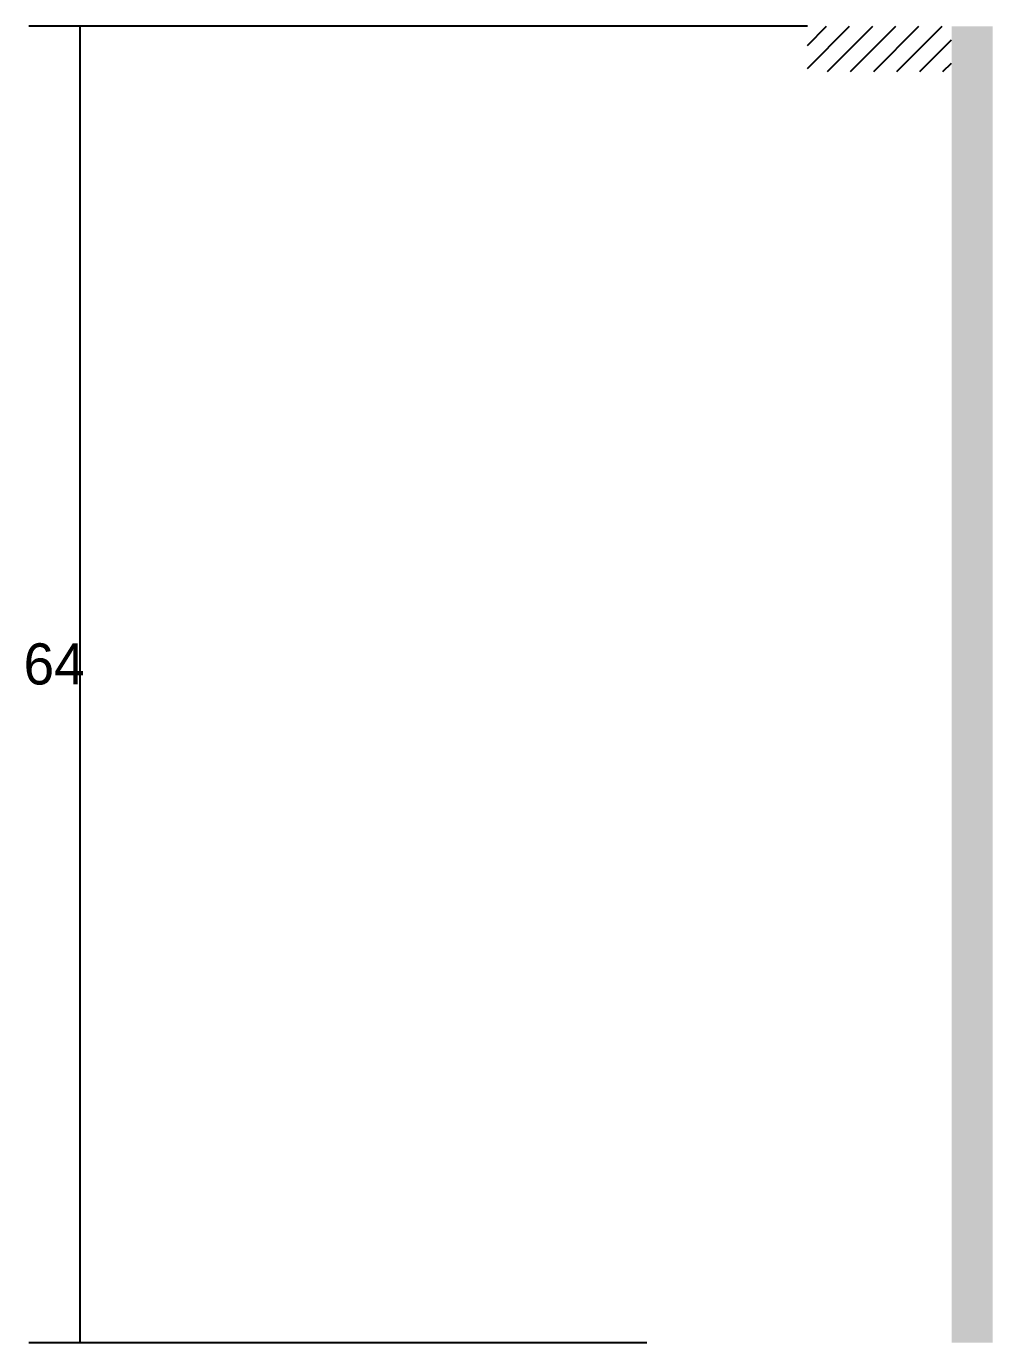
# Model space of a CAD drawing. Header units: metres. Extents: x 6475 to 8841, y 7871 to 9160.
# Drawn here: x 8033.1 to 8127, y 7870.6 to 7998.6 of the extents above; entities that cross this region are included whole.
import ezdxf

# ---------------------------------------------------------------- set-up
doc = ezdxf.new("R2010")
doc.units = ezdxf.units.M
doc.layers.add('COTA', color=241, linetype='Continuous')
doc.layers.add('Hachura', color=253, linetype='Continuous')

msp = doc.modelspace()

# ---------------------------------------------------------------- hatches: boundary and pattern name
at = {"layer": 'Hachura'}
h = msp.add_hatch(dxfattribs=at)
h.set_pattern_fill('ANSI31', scale=0.5)
h.paths.add_polyline_path([(8123, 7994.2), (8123, 7998.6), (8123, 7998.6), (8109, 7998.6), (8109, 7998.6), (8109, 7994.2), (8109, 7994.2), (8123, 7994.2)])
h = msp.add_hatch(color=8, dxfattribs=at)
h.dxf.hatch_style = 1
h.paths.add_polyline_path([(8123, 7998.6), (8127, 7998.6), (8127, 7998.6), (8127, 7870.6), (8127, 7870.6), (8123, 7870.6), (8123, 7870.6), (8123, 7998.6)])

# ---------------------------------------------------------------- linework, layer by layer
at = {"layer": 'COTA'}
for p, q in [((8109, 7998.6), (8033.3, 7998.6)), ((8038.3, 7870.6), (8038.3, 7998.6)), ((8093.4, 7870.6), (8033.3, 7870.6))]:
    msp.add_line(p, q, dxfattribs=at)

# ---------------------------------------------------------------- texts
msp.add_text('64', height=4, dxfattribs=at).set_placement((8032.8, 7934.6))

doc.saveas('drawing.dxf')
